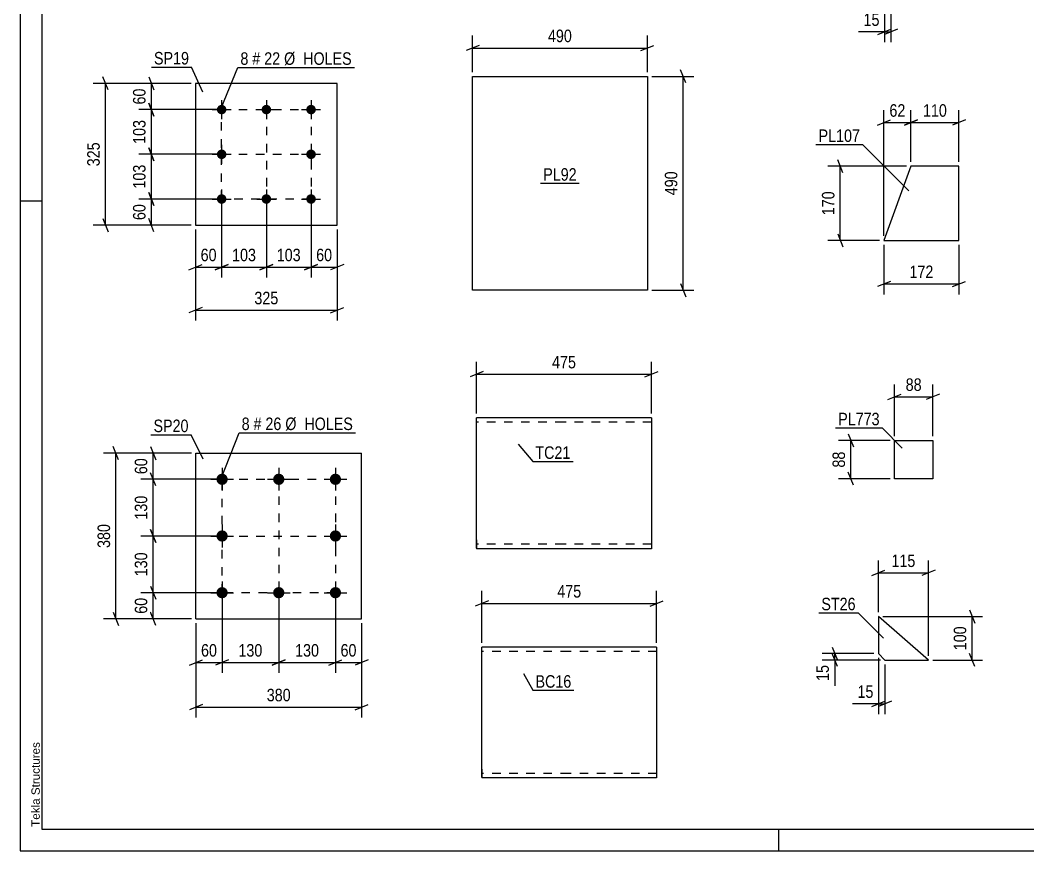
# Model space of a CAD drawing. Header units: millimetres. Extents: x 0 to 594, y 0 to 420.
# Drawn here: x 0 to 231.1, y 0 to 190.5 of the extents above; entities that cross this region are included whole.
import ezdxf

# ---------------------------------------------------------------- set-up
doc = ezdxf.new("R2010")
doc.units = ezdxf.units.MM
doc.linetypes.add('DXK_LINE_DOT2', pattern=[3.9198, 1.9599, -1.9599])
doc.styles.add('Arial', font='ARIAL.TTF', dxfattribs={"height": 0.2})
doc.styles.add('Arial Narrow', font='ARIALN.TTF', dxfattribs={"height": 0.2})

# ---------------------------------------------------------------- blocks, each defined once
blk = doc.blocks.new('Unknown-284936363-1134')
at = {"color": 5, "linetype": 'Continuous'}
for p, q in [((0, 420), (0, 0)), ((5, 415), (5, 5)), ((5, 149), (0, 149)), ((5, 5), (589, 5)), ((174, 0), (174, 5)), ((0, 0), (594, 0))]:
    blk.add_line(p, q, dxfattribs=at)
at = {"color": 174, "linetype": 'Continuous', "style": 'Arial'}
blk.add_text('Tekla Structures', height=1.9102, rotation=90, dxfattribs=at).set_placement((4.5, 5.5))
blk = doc.blocks.new('Part-284936363-8560 - 8559')
at = {"color": 2, "linetype": 'Continuous'}
for p, q in [((196.85, 53.73), (196.85, 45.23)), ((208.35, 43.73), (196.85, 53.73)), ((196.85, 45.23), (198.35, 43.73)), ((198.35, 43.73), (208.35, 43.73))]:
    blk.add_line(p, q, dxfattribs=at)
blk = doc.blocks.new('Part-284936363-8369 - 8368')
at = {"color": 2, "linetype": 'Continuous'}
for p, q in [((72.72, 175.96), (40.22, 175.96)), ((40.22, 175.96), (40.22, 143.46)), ((72.72, 143.46), (72.72, 175.96)), ((40.22, 143.46), (72.72, 143.46))]:
    blk.add_line(p, q, dxfattribs=at)
blk = doc.blocks.new('Bolt-284936363-8370 - 8368')
at = {"linetype": 'Continuous'}
for points in [[(46.22, 171.06, -1), (46.22, 168.86, -1)], [(56.47, 171.06, -1), (56.47, 168.86, -1)], [(66.72, 171.06, -1), (66.72, 168.86, -1)], [(46.22, 160.81, -1), (46.22, 158.61, -1)], [(66.72, 160.81, -1), (66.72, 158.61, -1)], [(46.22, 150.56, -1), (46.22, 148.36, -1)], [(56.47, 150.56, -1), (56.47, 148.36, -1)], [(66.72, 150.56, -1), (66.72, 148.36, -1)]]:
    blk.add_hatch(color=1, dxfattribs=at).paths.add_polyline_path(points)
at = {"color": 1, "linetype": 'Continuous'}
for p, q in [((46.22, 172.16), (46.22, 167.76)), ((56.47, 172.16), (56.47, 167.76)), ((66.72, 172.16), (66.72, 167.76)), ((44.02, 169.96), (48.42, 169.96)), ((54.27, 169.96), (58.67, 169.96)), ((64.52, 169.96), (68.92, 169.96)), ((46.22, 161.91), (46.22, 157.51)), ((66.72, 161.91), (66.72, 157.51)), ((44.02, 159.71), (48.42, 159.71)), ((64.52, 159.71), (68.92, 159.71)), ((46.22, 151.66), (46.22, 147.26)), ((56.47, 151.66), (56.47, 147.26)), ((66.72, 151.66), (66.72, 147.26)), ((44.02, 149.46), (48.42, 149.46)), ((54.27, 149.46), (58.67, 149.46)), ((64.52, 149.46), (68.92, 149.46))]:
    blk.add_line(p, q, dxfattribs=at)
blk = doc.blocks.new('Part-284936363-8379 - 8378')
at = {"color": 2, "linetype": 'Continuous'}
for p, q in [((40.32, 53.19), (40.32, 91.19)), ((40.32, 91.19), (78.32, 91.19)), ((78.32, 53.19), (78.32, 91.19)), ((40.32, 53.19), (78.32, 53.19))]:
    blk.add_line(p, q, dxfattribs=at)
blk = doc.blocks.new('Bolt-284936363-8380 - 8378')
at = {"linetype": 'Continuous'}
for points in [[(46.32, 86.49, -1), (46.32, 83.89, -1)], [(59.32, 86.49, -1), (59.32, 83.89, -1)], [(72.32, 86.49, -1), (72.32, 83.89, -1)], [(46.32, 73.49, -1), (46.32, 70.89, -1)], [(72.32, 73.49, -1), (72.32, 70.89, -1)], [(46.32, 60.49, -1), (46.32, 57.89, -1)], [(59.32, 60.49, -1), (59.32, 57.89, -1)], [(72.32, 60.49, -1), (72.32, 57.89, -1)]]:
    blk.add_hatch(color=1, dxfattribs=at).paths.add_polyline_path(points)
at = {"color": 1, "linetype": 'Continuous'}
for p, q in [((46.32, 87.79), (46.32, 82.59)), ((59.32, 87.79), (59.32, 82.59)), ((72.32, 87.79), (72.32, 82.59)), ((43.72, 85.19), (48.92, 85.19)), ((56.72, 85.19), (61.92, 85.19)), ((69.72, 85.19), (74.92, 85.19)), ((46.32, 74.79), (46.32, 69.59)), ((72.32, 74.79), (72.32, 69.59)), ((43.72, 72.19), (48.92, 72.19)), ((69.72, 72.19), (74.92, 72.19)), ((46.32, 61.79), (46.32, 56.59)), ((59.32, 61.79), (59.32, 56.59)), ((72.32, 61.79), (72.32, 56.59)), ((43.72, 59.19), (48.92, 59.19)), ((56.72, 59.19), (61.92, 59.19)), ((69.72, 59.19), (74.92, 59.19))]:
    blk.add_line(p, q, dxfattribs=at)
blk = doc.blocks.new('Part-284936363-8400 - 8399')
at = {"color": 2, "linetype": 'Continuous'}
for p, q in [((103.77, 128.56), (103.77, 177.56)), ((103.77, 177.56), (123.77, 177.56)), ((123.87, 177.56), (143.87, 177.56)), ((143.87, 177.56), (143.87, 128.56)), ((123.77, 128.56), (103.77, 128.56)), ((143.87, 128.56), (123.87, 128.56))]:
    blk.add_line(p, q, dxfattribs=at)
blk = doc.blocks.new('Part-284936363-8414 - 8413')
at = {"color": 2, "linetype": 'Continuous'}
for p, q in [((204.32, 156.98), (198.13, 139.98)), ((215.34, 156.98), (204.32, 156.98)), ((215.34, 139.98), (215.34, 156.98)), ((198.13, 139.98), (215.34, 139.98))]:
    blk.add_line(p, q, dxfattribs=at)
blk = doc.blocks.new('Part-284936363-8436 - 8435')
at = {"color": 2, "linetype": 'Continuous'}
for p, q in [((124.71, 99.28), (104.71, 99.28)), ((104.71, 71.28), (104.71, 99.28)), ((144.81, 99.28), (124.81, 99.28)), ((144.81, 99.28), (144.81, 69.28)), ((104.71, 71.28), (104.71, 69.28)), ((124.71, 69.28), (104.71, 69.28)), ((144.81, 69.28), (124.81, 69.28))]:
    blk.add_line(p, q, dxfattribs=at)
at = {"color": 7, "linetype": 'DXK_LINE_DOT2'}
for p, q in [((124.71, 98.28), (104.71, 98.28)), ((144.81, 98.28), (124.81, 98.28)), ((104.71, 69.43), (104.71, 71.28)), ((104.71, 70.28), (104.71, 70.35)), ((124.71, 70.28), (104.71, 70.28)), ((144.81, 70.28), (124.81, 70.28)), ((144.81, 70.28), (144.81, 70.35))]:
    blk.add_line(p, q, dxfattribs=at)
blk = doc.blocks.new('Part-284936363-8444 - 8443')
at = {"color": 2, "linetype": 'Continuous'}
for p, q in [((125.9, 46.73), (105.9, 46.73)), ((105.9, 18.73), (105.9, 46.73)), ((146, 46.73), (126, 46.73)), ((146, 46.73), (146, 16.73)), ((105.9, 18.73), (105.9, 16.73)), ((125.9, 16.73), (105.9, 16.73)), ((146, 16.73), (126, 16.73))]:
    blk.add_line(p, q, dxfattribs=at)
at = {"color": 7, "linetype": 'DXK_LINE_DOT2'}
for p, q in [((125.9, 45.73), (105.9, 45.73)), ((146, 45.73), (126, 45.73)), ((105.9, 16.88), (105.9, 18.73)), ((105.9, 17.73), (105.9, 17.81)), ((125.9, 17.73), (105.9, 17.73)), ((146, 17.73), (126, 17.73)), ((146, 17.73), (146, 17.81))]:
    blk.add_line(p, q, dxfattribs=at)
blk = doc.blocks.new('Part-284936363-8504 - 8503')
at = {"color": 2, "linetype": 'Continuous'}
for p, q in [((200.55, 85.31), (200.55, 94.11)), ((200.55, 94.11), (209.35, 94.11)), ((209.35, 94.11), (209.35, 85.31)), ((209.35, 85.31), (200.55, 85.31))]:
    blk.add_line(p, q, dxfattribs=at)
blk = doc.blocks.new('Line-284936363-11369 - 8368')
at = {"color": 1, "linetype": 'DXK_LINE_DOT2'}
blk.add_line((56.47, 169.96), (56.47, 149.46), dxfattribs=at)
blk = doc.blocks.new('Line-284936363-11383 - 8378')
at = {"color": 1, "linetype": 'DXK_LINE_DOT2'}
blk.add_line((59.32, 85.19), (59.32, 59.19), dxfattribs=at)
blk = doc.blocks.new('Line-284936363-11376 - 8368')
at = {"color": 1, "linetype": 'DXK_LINE_DOT2'}
blk.add_line((46.22, 159.71), (66.72, 159.71), dxfattribs=at)
blk = doc.blocks.new('Line-284936363-11390 - 8378')
at = {"color": 1, "linetype": 'DXK_LINE_DOT2'}
blk.add_line((46.32, 72.19), (72.32, 72.19), dxfattribs=at)
blk = doc.blocks.new('Rectangle-284936363-11397 - 8368')
at = {"color": 1, "linetype": 'DXK_LINE_DOT2'}
blk.add_lwpolyline([(46.22, 169.96), (66.72, 169.96), (66.72, 149.46), (46.22, 149.46), (46.22, 169.96)], close=True, dxfattribs=at)
blk = doc.blocks.new('Rectangle-284936363-11407 - 8378')
at = {"color": 1, "linetype": 'DXK_LINE_DOT2'}
blk.add_lwpolyline([(46.32, 85.19), (72.32, 85.19), (72.32, 59.19), (46.32, 59.19), (46.32, 85.19)], close=True, dxfattribs=at)
blk = doc.blocks.new('StraightDimension-284936363-9254 - 8559')
at = {"color": 7, "linetype": 'Continuous'}
for p, q in [((197.85, 53.73), (220.75, 53.73)), ((217.75, 55.23), (218.95, 52.23)), ((218.35, 43.73), (218.35, 53.73)), ((218.95, 42.23), (217.75, 45.23)), ((209.35, 43.73), (220.75, 43.73))]:
    blk.add_line(p, q, dxfattribs=at)
at = {"color": 0}
blk.add_wipeout([(217.6, 52.07), (213.4, 52.07), (213.4, 45.39), (217.6, 45.39)], dxfattribs=at)
at = {"color": 3, "style": 'Arial Narrow'}
blk.add_text('100', height=2.863, rotation=90.0002, dxfattribs=at).set_placement((217, 45.99))
blk = doc.blocks.new('StraightDimension-284936363-9246 - 8559')
at = {"color": 7, "linetype": 'Continuous'}
for p, q in [((196.85, 54.73), (196.85, 66.58)), ((208.35, 44.73), (208.35, 66.58)), ((195.35, 63.13), (198.35, 64.33)), ((196.85, 63.73), (208.35, 63.73)), ((209.85, 64.33), (206.85, 63.13))]:
    blk.add_line(p, q, dxfattribs=at)
at = {"color": 0}
blk.add_wipeout([(205.94, 64.48), (205.94, 68.68), (199.26, 68.68), (199.26, 64.48)], dxfattribs=at)
at = {"color": 3, "style": 'Arial Narrow'}
blk.add_text('115', height=2.863, dxfattribs=at).set_placement((199.86, 65.08))
blk = doc.blocks.new('StraightDimension-284936363-9250 - 8559')
at = {"color": 7, "linetype": 'Continuous'}
for p, q in [((186.25, 46.73), (187.45, 43.73)), ((195.85, 45.23), (184, 45.23)), ((187.45, 42.23), (186.25, 45.23)), ((186.85, 43.73), (186.85, 45.23)), ((197.35, 43.73), (184, 43.73))]:
    blk.add_line(p, q, dxfattribs=at)
at = {"color": 0}
blk.add_wipeout([(186.1, 43.21), (181.9, 43.21), (181.9, 38.35), (186.1, 38.35)], dxfattribs=at)
at = {"color": 7, "linetype": 'Continuous'}
blk.add_line((186.85, 43.73), (186.85, 37.82), dxfattribs=at)
blk.add_line((186.85, 43.73), (186.85, 37.82), dxfattribs=at)
at = {"color": 3, "style": 'Arial Narrow'}
blk.add_text('15', height=2.863, rotation=90.0002, dxfattribs=at).set_placement((185.5, 38.95))
blk = doc.blocks.new('StraightDimension-284936363-9242 - 8559')
at = {"color": 7, "linetype": 'Continuous'}
for p, q in [((196.85, 44.23), (196.85, 31.33)), ((198.35, 42.73), (198.35, 31.33)), ((195.35, 33.13), (198.35, 34.33)), ((199.85, 34.33), (196.85, 33.13)), ((196.85, 33.73), (198.35, 33.73))]:
    blk.add_line(p, q, dxfattribs=at)
at = {"color": 0}
blk.add_wipeout([(196.33, 34.48), (196.33, 38.68), (191.47, 38.68), (191.47, 34.48)], dxfattribs=at)
at = {"color": 7, "linetype": 'Continuous'}
blk.add_line((196.85, 33.73), (190.94, 33.73), dxfattribs=at)
blk.add_line((196.85, 33.73), (190.94, 33.73), dxfattribs=at)
at = {"color": 3, "style": 'Arial Narrow'}
blk.add_text('15', height=2.863, dxfattribs=at).set_placement((192.07, 35.08))
blk = doc.blocks.new('StraightDimension-284936363-8841 - 8368')
at = {"color": 7, "linetype": 'Continuous'}
for p, q in [((39.22, 175.96), (27.25, 175.96)), ((29.5, 177.46), (30.7, 174.46)), ((30.1, 169.96), (30.1, 175.96)), ((30.7, 168.46), (29.5, 171.46)), ((45.22, 169.96), (27.25, 169.96))]:
    blk.add_line(p, q, dxfattribs=at)
at = {"color": 0}
blk.add_wipeout([(29.35, 175.39), (25.15, 175.39), (25.15, 170.53), (29.35, 170.53)], dxfattribs=at)
at = {"color": 3, "style": 'Arial Narrow'}
blk.add_text('60', height=2.863, rotation=90.0002, dxfattribs=at).set_placement((28.75, 171.13))
blk = doc.blocks.new('StraightDimension-284936363-8844 - 8368')
at = {"color": 7, "linetype": 'Continuous'}
for p, q in [((29.5, 150.96), (30.7, 147.96)), ((45.22, 149.46), (27.25, 149.46)), ((30.1, 143.46), (30.1, 149.46)), ((39.22, 143.46), (27.25, 143.46)), ((30.7, 141.96), (29.5, 144.96))]:
    blk.add_line(p, q, dxfattribs=at)
at = {"color": 0}
blk.add_wipeout([(29.35, 148.89), (25.15, 148.89), (25.15, 144.03), (29.35, 144.03)], dxfattribs=at)
at = {"color": 3, "style": 'Arial Narrow'}
blk.add_text('60', height=2.863, rotation=90.0002, dxfattribs=at).set_placement((28.75, 144.63))
blk = doc.blocks.new('StraightDimension-284936363-8857 - 8368')
at = {"color": 7, "linetype": 'Continuous'}
for p, q in [((39.22, 175.96), (16.75, 175.96)), ((20.2, 174.46), (19, 177.46)), ((19.6, 143.46), (19.6, 175.96)), ((39.22, 143.46), (16.75, 143.46)), ((19, 144.96), (20.2, 141.96))]:
    blk.add_line(p, q, dxfattribs=at)
at = {"color": 0}
blk.add_wipeout([(18.85, 163.06), (14.65, 163.06), (14.65, 156.37), (18.85, 156.37)], dxfattribs=at)
at = {"color": 3, "style": 'Arial Narrow'}
blk.add_text('325', height=2.863, rotation=90.0002, dxfattribs=at).set_placement((18.25, 156.97))
blk = doc.blocks.new('StraightDimension-284936363-8861 - 8368')
at = {"color": 7, "linetype": 'Continuous'}
for p, q in [((66.72, 148.46), (66.72, 131.45)), ((72.72, 142.46), (72.72, 131.45)), ((65.22, 133.25), (68.22, 134.45)), ((74.22, 134.45), (71.22, 133.25)), ((66.72, 133.85), (72.72, 133.85))]:
    blk.add_line(p, q, dxfattribs=at)
at = {"color": 0}
blk.add_wipeout([(72.15, 134.6), (72.15, 138.8), (67.3, 138.8), (67.3, 134.6)], dxfattribs=at)
at = {"color": 3, "style": 'Arial Narrow'}
blk.add_text('60', height=2.863, dxfattribs=at).set_placement((67.9, 135.2))
blk = doc.blocks.new('StraightDimension-284936363-8864 - 8368')
at = {"color": 7, "linetype": 'Continuous'}
for p, q in [((46.22, 148.46), (46.22, 131.45)), ((40.22, 142.46), (40.22, 131.45)), ((38.72, 133.25), (41.72, 134.45)), ((47.72, 134.45), (44.72, 133.25)), ((40.22, 133.85), (46.22, 133.85))]:
    blk.add_line(p, q, dxfattribs=at)
at = {"color": 0}
blk.add_wipeout([(45.65, 134.6), (45.65, 138.8), (40.8, 138.8), (40.8, 134.6)], dxfattribs=at)
at = {"color": 3, "style": 'Arial Narrow'}
blk.add_text('60', height=2.863, dxfattribs=at).set_placement((41.4, 135.2))
blk = doc.blocks.new('StraightDimension-284936363-8877 - 8368')
at = {"color": 7, "linetype": 'Continuous'}
for p, q in [((40.22, 142.46), (40.22, 121.57)), ((72.72, 142.46), (72.72, 121.57)), ((41.72, 124.57), (38.72, 123.37)), ((40.22, 123.97), (72.72, 123.97)), ((71.22, 123.37), (74.22, 124.57))]:
    blk.add_line(p, q, dxfattribs=at)
at = {"color": 0}
blk.add_wipeout([(59.82, 124.72), (59.82, 128.92), (53.13, 128.92), (53.13, 124.72)], dxfattribs=at)
at = {"color": 3, "style": 'Arial Narrow'}
blk.add_text('325', height=2.863, dxfattribs=at).set_placement((53.73, 125.32))
blk = doc.blocks.new('StraightDimension-284936363-17160 - 8368')
at = {"color": 7, "linetype": 'Continuous'}
for p, q in [((45.22, 159.71), (27.25, 159.71)), ((29.5, 161.21), (30.7, 158.21)), ((30.1, 149.46), (30.1, 159.71)), ((30.7, 147.96), (29.5, 150.96)), ((45.22, 149.46), (27.25, 149.46))]:
    blk.add_line(p, q, dxfattribs=at)
at = {"color": 0}
blk.add_wipeout([(29.35, 157.93), (25.15, 157.93), (25.15, 151.25), (29.35, 151.25)], dxfattribs=at)
at = {"color": 3, "style": 'Arial Narrow'}
blk.add_text('103', height=2.863, rotation=90.0002, dxfattribs=at).set_placement((28.75, 151.85))
blk = doc.blocks.new('StraightDimension-284936363-17162 - 8368')
at = {"color": 7, "linetype": 'Continuous'}
for p, q in [((29.5, 171.46), (30.7, 168.46)), ((45.22, 169.96), (27.25, 169.96)), ((30.1, 159.71), (30.1, 169.96)), ((45.22, 159.71), (27.25, 159.71)), ((30.7, 158.21), (29.5, 161.21))]:
    blk.add_line(p, q, dxfattribs=at)
at = {"color": 0}
blk.add_wipeout([(29.35, 168.18), (25.15, 168.18), (25.15, 161.5), (29.35, 161.5)], dxfattribs=at)
at = {"color": 3, "style": 'Arial Narrow'}
blk.add_text('103', height=2.863, rotation=90.0002, dxfattribs=at).set_placement((28.75, 162.1))
blk = doc.blocks.new('StraightDimension-284936363-17182 - 8368')
at = {"color": 7, "linetype": 'Continuous'}
for p, q in [((46.22, 148.46), (46.22, 131.45)), ((56.47, 148.46), (56.47, 131.45)), ((44.72, 133.25), (47.72, 134.45)), ((57.97, 134.45), (54.97, 133.25)), ((46.22, 133.85), (56.47, 133.85))]:
    blk.add_line(p, q, dxfattribs=at)
at = {"color": 0}
blk.add_wipeout([(54.69, 134.6), (54.69, 138.8), (48.01, 138.8), (48.01, 134.6)], dxfattribs=at)
at = {"color": 3, "style": 'Arial Narrow'}
blk.add_text('103', height=2.863, dxfattribs=at).set_placement((48.61, 135.2))
blk = doc.blocks.new('StraightDimension-284936363-17184 - 8368')
at = {"color": 7, "linetype": 'Continuous'}
for p, q in [((56.47, 148.46), (56.47, 131.45)), ((66.72, 148.46), (66.72, 131.45)), ((54.97, 133.25), (57.97, 134.45)), ((68.22, 134.45), (65.22, 133.25)), ((56.47, 133.85), (66.72, 133.85))]:
    blk.add_line(p, q, dxfattribs=at)
at = {"color": 0}
blk.add_wipeout([(64.94, 134.6), (64.94, 138.8), (58.26, 138.8), (58.26, 134.6)], dxfattribs=at)
at = {"color": 3, "style": 'Arial Narrow'}
blk.add_text('103', height=2.863, dxfattribs=at).set_placement((58.86, 135.2))
blk = doc.blocks.new('StraightDimension-284936363-8917 - 8378')
at = {"color": 7, "linetype": 'Continuous'}
for p, q in [((40.32, 52.19), (40.32, 30.54)), ((78.32, 52.19), (78.32, 30.54)), ((41.82, 33.54), (38.82, 32.34)), ((40.32, 32.94), (78.32, 32.94)), ((76.82, 32.34), (79.82, 33.54))]:
    blk.add_line(p, q, dxfattribs=at)
at = {"color": 0}
blk.add_wipeout([(62.66, 33.69), (62.66, 37.89), (55.97, 37.89), (55.97, 33.69)], dxfattribs=at)
at = {"color": 3, "style": 'Arial Narrow'}
blk.add_text('380', height=2.863, dxfattribs=at).set_placement((56.57, 34.29))
blk = doc.blocks.new('StraightDimension-284936363-17226 - 8378')
at = {"color": 7, "linetype": 'Continuous'}
for p, q in [((46.32, 58.19), (46.32, 40.79)), ((59.32, 58.19), (59.32, 40.79)), ((47.82, 43.79), (44.82, 42.59)), ((46.32, 43.19), (59.32, 43.19)), ((57.82, 42.59), (60.82, 43.79))]:
    blk.add_line(p, q, dxfattribs=at)
at = {"color": 0}
blk.add_wipeout([(56.16, 43.94), (56.16, 48.14), (49.47, 48.14), (49.47, 43.94)], dxfattribs=at)
at = {"color": 3, "style": 'Arial Narrow'}
blk.add_text('130', height=2.863, dxfattribs=at).set_placement((50.07, 44.54))
blk = doc.blocks.new('StraightDimension-284936363-8881 - 8378')
at = {"color": 7, "linetype": 'Continuous'}
for p, q in [((29.9, 92.69), (31.1, 89.69)), ((39.32, 91.19), (27.65, 91.19)), ((30.5, 85.19), (30.5, 91.19)), ((31.1, 83.69), (29.9, 86.69)), ((45.32, 85.19), (27.65, 85.19))]:
    blk.add_line(p, q, dxfattribs=at)
at = {"color": 0}
blk.add_wipeout([(29.75, 90.62), (25.55, 90.62), (25.55, 85.76), (29.75, 85.76)], dxfattribs=at)
at = {"color": 3, "style": 'Arial Narrow'}
blk.add_text('60', height=2.863, rotation=90.0002, dxfattribs=at).set_placement((29.15, 86.36))
blk = doc.blocks.new('StraightDimension-284936363-8884 - 8378')
at = {"color": 7, "linetype": 'Continuous'}
for p, q in [((29.9, 60.69), (31.1, 57.69)), ((45.32, 59.19), (27.65, 59.19)), ((30.5, 53.19), (30.5, 59.19)), ((39.32, 53.19), (27.65, 53.19)), ((31.1, 51.69), (29.9, 54.69))]:
    blk.add_line(p, q, dxfattribs=at)
at = {"color": 0}
blk.add_wipeout([(29.75, 58.62), (25.55, 58.62), (25.55, 53.76), (29.75, 53.76)], dxfattribs=at)
at = {"color": 3, "style": 'Arial Narrow'}
blk.add_text('60', height=2.863, rotation=90.0002, dxfattribs=at).set_placement((29.15, 54.36))
blk = doc.blocks.new('StraightDimension-284936363-8897 - 8378')
at = {"color": 7, "linetype": 'Continuous'}
for p, q in [((22.57, 89.69), (21.37, 92.69)), ((39.32, 91.19), (19.12, 91.19)), ((21.97, 53.19), (21.97, 91.19)), ((39.32, 53.19), (19.12, 53.19)), ((21.37, 54.69), (22.57, 51.69))]:
    blk.add_line(p, q, dxfattribs=at)
at = {"color": 0}
blk.add_wipeout([(21.22, 75.53), (17.02, 75.53), (17.02, 68.85), (21.22, 68.85)], dxfattribs=at)
at = {"color": 3, "style": 'Arial Narrow'}
blk.add_text('380', height=2.863, rotation=90.0002, dxfattribs=at).set_placement((20.62, 69.45))
blk = doc.blocks.new('StraightDimension-284936363-8901 - 8378')
at = {"color": 7, "linetype": 'Continuous'}
for p, q in [((72.32, 58.19), (72.32, 40.79)), ((78.32, 52.19), (78.32, 40.79)), ((70.82, 42.59), (73.82, 43.79)), ((72.32, 43.19), (78.32, 43.19)), ((79.82, 43.79), (76.82, 42.59))]:
    blk.add_line(p, q, dxfattribs=at)
at = {"color": 0}
blk.add_wipeout([(77.74, 43.94), (77.74, 48.14), (72.89, 48.14), (72.89, 43.94)], dxfattribs=at)
at = {"color": 3, "style": 'Arial Narrow'}
blk.add_text('60', height=2.863, dxfattribs=at).set_placement((73.49, 44.54))
blk = doc.blocks.new('StraightDimension-284936363-8904 - 8378')
at = {"color": 7, "linetype": 'Continuous'}
for p, q in [((46.32, 58.19), (46.32, 40.79)), ((40.32, 52.19), (40.32, 40.79)), ((38.82, 42.59), (41.82, 43.79)), ((40.32, 43.19), (46.32, 43.19)), ((47.82, 43.79), (44.82, 42.59))]:
    blk.add_line(p, q, dxfattribs=at)
at = {"color": 0}
blk.add_wipeout([(45.74, 43.94), (45.74, 48.14), (40.89, 48.14), (40.89, 43.94)], dxfattribs=at)
at = {"color": 3, "style": 'Arial Narrow'}
blk.add_text('60', height=2.863, dxfattribs=at).set_placement((41.49, 44.54))
blk = doc.blocks.new('StraightDimension-284936363-17204 - 8378')
at = {"color": 7, "linetype": 'Continuous'}
for p, q in [((45.32, 72.19), (27.65, 72.19)), ((31.1, 70.69), (29.9, 73.69)), ((30.5, 59.19), (30.5, 72.19)), ((29.9, 60.69), (31.1, 57.69)), ((45.32, 59.19), (27.65, 59.19))]:
    blk.add_line(p, q, dxfattribs=at)
at = {"color": 0}
blk.add_wipeout([(29.75, 69.03), (25.55, 69.03), (25.55, 62.35), (29.75, 62.35)], dxfattribs=at)
at = {"color": 3, "style": 'Arial Narrow'}
blk.add_text('130', height=2.863, rotation=90.0002, dxfattribs=at).set_placement((29.15, 62.95))
blk = doc.blocks.new('StraightDimension-284936363-17206 - 8378')
at = {"color": 7, "linetype": 'Continuous'}
for p, q in [((31.1, 83.69), (29.9, 86.69)), ((45.32, 85.19), (27.65, 85.19)), ((30.5, 72.19), (30.5, 85.19)), ((45.32, 72.19), (27.65, 72.19)), ((29.9, 73.69), (31.1, 70.69))]:
    blk.add_line(p, q, dxfattribs=at)
at = {"color": 0}
blk.add_wipeout([(29.75, 82.03), (25.55, 82.03), (25.55, 75.35), (29.75, 75.35)], dxfattribs=at)
at = {"color": 3, "style": 'Arial Narrow'}
blk.add_text('130', height=2.863, rotation=90.0002, dxfattribs=at).set_placement((29.15, 75.95))
blk = doc.blocks.new('StraightDimension-284936363-17228 - 8378')
at = {"color": 7, "linetype": 'Continuous'}
for p, q in [((59.32, 58.19), (59.32, 40.79)), ((72.32, 58.19), (72.32, 40.79)), ((60.82, 43.79), (57.82, 42.59)), ((59.32, 43.19), (72.32, 43.19)), ((70.82, 42.59), (73.82, 43.79))]:
    blk.add_line(p, q, dxfattribs=at)
at = {"color": 0}
blk.add_wipeout([(69.16, 43.94), (69.16, 48.14), (62.47, 48.14), (62.47, 43.94)], dxfattribs=at)
at = {"color": 3, "style": 'Arial Narrow'}
blk.add_text('130', height=2.863, dxfattribs=at).set_placement((63.07, 44.54))
blk = doc.blocks.new('StraightDimension-284936363-8933 - 8399')
at = {"color": 7, "linetype": 'Continuous'}
for p, q in [((103.77, 178.56), (103.77, 186.93)), ((143.87, 178.56), (143.87, 186.93)), ((105.27, 184.68), (102.27, 183.48)), ((103.77, 184.08), (143.87, 184.08)), ((142.37, 183.48), (145.37, 184.68))]:
    blk.add_line(p, q, dxfattribs=at)
at = {"color": 0}
blk.add_wipeout([(127.16, 184.83), (127.16, 189.03), (120.47, 189.03), (120.47, 184.83)], dxfattribs=at)
at = {"color": 3, "style": 'Arial Narrow'}
blk.add_text('490', height=2.863, dxfattribs=at).set_placement((121.07, 185.43))
blk = doc.blocks.new('StraightDimension-284936363-8929 - 8399')
at = {"color": 7, "linetype": 'Continuous'}
for p, q in [((152.69, 176.06), (151.49, 179.06)), ((144.87, 177.56), (154.49, 177.56)), ((152.09, 128.56), (152.09, 177.56)), ((151.49, 130.06), (152.69, 127.06)), ((144.87, 128.56), (154.49, 128.56))]:
    blk.add_line(p, q, dxfattribs=at)
at = {"color": 0}
blk.add_wipeout([(151.34, 156.41), (147.14, 156.41), (147.14, 149.72), (151.34, 149.72)], dxfattribs=at)
at = {"color": 3, "style": 'Arial Narrow'}
blk.add_text('490', height=2.863, rotation=90.0002, dxfattribs=at).set_placement((150.74, 150.32))
blk = doc.blocks.new('StraightDimension-284936363-8972 - 8413')
at = {"color": 7, "linetype": 'Continuous'}
for p, q in [((204.32, 157.98), (204.32, 169.83)), ((215.34, 157.98), (215.34, 169.83)), ((202.82, 166.38), (205.82, 167.58)), ((204.32, 166.98), (215.34, 166.98)), ((216.84, 167.58), (213.84, 166.38))]:
    blk.add_line(p, q, dxfattribs=at)
at = {"color": 0}
blk.add_wipeout([(213.17, 167.73), (213.17, 171.93), (206.49, 171.93), (206.49, 167.73)], dxfattribs=at)
at = {"color": 3, "style": 'Arial Narrow'}
blk.add_text('110', height=2.863, dxfattribs=at).set_placement((207.09, 168.33))
blk = doc.blocks.new('StraightDimension-284936363-8968 - 8413')
at = {"color": 7, "linetype": 'Continuous'}
for p, q in [((188.73, 155.48), (187.53, 158.48)), ((203.32, 156.98), (185.28, 156.98)), ((188.13, 139.98), (188.13, 156.98)), ((187.53, 141.48), (188.73, 138.48)), ((197.13, 139.98), (185.28, 139.98))]:
    blk.add_line(p, q, dxfattribs=at)
at = {"color": 0}
blk.add_wipeout([(187.38, 151.82), (183.18, 151.82), (183.18, 145.14), (187.38, 145.14)], dxfattribs=at)
at = {"color": 3, "style": 'Arial Narrow'}
blk.add_text('170', height=2.863, rotation=90.0002, dxfattribs=at).set_placement((186.78, 145.74))
blk = doc.blocks.new('StraightDimension-284936363-8973 - 8413')
at = {"color": 7, "linetype": 'Continuous'}
for p, q in [((198.13, 140.98), (198.13, 169.83)), ((204.32, 157.98), (204.32, 169.83)), ((196.63, 166.38), (199.63, 167.58)), ((198.13, 166.98), (204.32, 166.98)), ((205.82, 167.58), (202.82, 166.38))]:
    blk.add_line(p, q, dxfattribs=at)
at = {"color": 0}
blk.add_wipeout([(203.65, 167.73), (203.65, 171.93), (198.79, 171.93), (198.79, 167.73)], dxfattribs=at)
at = {"color": 3, "style": 'Arial Narrow'}
blk.add_text('62', height=2.863, dxfattribs=at).set_placement((199.39, 168.33))
blk = doc.blocks.new('StraightDimension-284936363-8978 - 8413')
at = {"color": 7, "linetype": 'Continuous'}
for p, q in [((198.13, 138.98), (198.13, 127.58)), ((215.34, 138.98), (215.34, 127.58)), ((199.63, 130.58), (196.63, 129.38)), ((198.13, 129.98), (215.34, 129.98)), ((213.84, 129.38), (216.84, 130.58))]:
    blk.add_line(p, q, dxfattribs=at)
at = {"color": 0}
blk.add_wipeout([(210.08, 130.73), (210.08, 134.93), (203.39, 134.93), (203.39, 130.73)], dxfattribs=at)
at = {"color": 3, "style": 'Arial Narrow'}
blk.add_text('172', height=2.863, dxfattribs=at).set_placement((203.99, 131.33))
blk = doc.blocks.new('StraightDimension-284936363-9008 - 8435')
at = {"color": 7, "linetype": 'Continuous'}
for p, q in [((104.71, 100.28), (104.71, 112.13)), ((144.81, 100.28), (144.81, 112.13)), ((106.21, 109.88), (103.21, 108.68)), ((104.71, 109.28), (144.81, 109.28)), ((143.31, 108.68), (146.31, 109.88))]:
    blk.add_line(p, q, dxfattribs=at)
at = {"color": 0}
blk.add_wipeout([(128.1, 110.03), (128.1, 114.23), (121.41, 114.23), (121.41, 110.03)], dxfattribs=at)
at = {"color": 3, "style": 'Arial Narrow'}
blk.add_text('475', height=2.863, dxfattribs=at).set_placement((122.01, 110.63))
blk = doc.blocks.new('StraightDimension-284936363-9012 - 8443')
at = {"color": 7, "linetype": 'Continuous'}
for p, q in [((105.9, 47.73), (105.9, 59.58)), ((146, 47.73), (146, 59.58)), ((107.4, 57.33), (104.4, 56.13)), ((105.9, 56.73), (146, 56.73)), ((144.5, 56.13), (147.5, 57.33))]:
    blk.add_line(p, q, dxfattribs=at)
at = {"color": 0}
blk.add_wipeout([(129.3, 57.48), (129.3, 61.68), (122.61, 61.68), (122.61, 57.48)], dxfattribs=at)
at = {"color": 3, "style": 'Arial Narrow'}
blk.add_text('475', height=2.863, dxfattribs=at).set_placement((123.21, 58.08))
blk = doc.blocks.new('StraightDimension-284936363-9092 - 8467')
at = {"color": 7, "linetype": 'Continuous'}
for p, q in [((198.24, 198.31), (198.24, 185.41)), ((199.74, 196.81), (199.74, 185.41)), ((196.74, 187.21), (199.74, 188.41)), ((201.24, 188.41), (198.24, 187.21)), ((198.24, 187.81), (199.74, 187.81))]:
    blk.add_line(p, q, dxfattribs=at)
at = {"color": 0}
blk.add_wipeout([(197.72, 188.56), (197.72, 192.76), (192.86, 192.76), (192.86, 188.56)], dxfattribs=at)
at = {"color": 7, "linetype": 'Continuous'}
blk.add_line((198.24, 187.81), (192.33, 187.81), dxfattribs=at)
blk.add_line((198.24, 187.81), (192.33, 187.81), dxfattribs=at)
at = {"color": 3, "style": 'Arial Narrow'}
blk.add_text('15', height=2.863, dxfattribs=at).set_placement((193.46, 189.16))
blk = doc.blocks.new('StraightDimension-284936363-9186 - 8503')
at = {"color": 7, "linetype": 'Continuous'}
for p, q in [((189.95, 95.61), (191.15, 92.61)), ((199.55, 94.11), (187.7, 94.11)), ((190.55, 85.31), (190.55, 94.11)), ((191.15, 83.81), (189.95, 86.81)), ((199.55, 85.31), (187.7, 85.31))]:
    blk.add_line(p, q, dxfattribs=at)
at = {"color": 0}
blk.add_wipeout([(189.8, 92.14), (185.6, 92.14), (185.6, 87.28), (189.8, 87.28)], dxfattribs=at)
at = {"color": 3, "style": 'Arial Narrow'}
blk.add_text('88', height=2.863, rotation=90.0002, dxfattribs=at).set_placement((189.2, 87.88))
blk = doc.blocks.new('StraightDimension-284936363-9190 - 8503')
at = {"color": 7, "linetype": 'Continuous'}
for p, q in [((200.55, 95.11), (200.55, 106.96)), ((209.35, 95.11), (209.35, 106.96)), ((199.05, 103.51), (202.05, 104.71)), ((200.55, 104.11), (209.35, 104.11)), ((210.85, 104.71), (207.85, 103.51))]:
    blk.add_line(p, q, dxfattribs=at)
at = {"color": 0}
blk.add_wipeout([(207.38, 104.86), (207.38, 109.06), (202.52, 109.06), (202.52, 104.86)], dxfattribs=at)
at = {"color": 3, "style": 'Arial Narrow'}
blk.add_text('88', height=2.863, dxfattribs=at).set_placement((203.12, 105.46))
blk = doc.blocks.new('Mark-284936363-9398 - 8559')
at = {"color": 0}
blk.add_wipeout([(191.63, 55.16), (191.63, 58.16), (183.78, 58.16), (183.78, 55.16)], dxfattribs=at)
blk.add_wipeout([(191.63, 55.16), (191.63, 58.16), (183.78, 58.16), (183.78, 55.16)], dxfattribs=at)
at = {"color": 30, "linetype": 'Continuous'}
for p in [(183.18, 54.56), (198.05, 48.74)]:
    blk.add_line(p, (192.23, 54.56), dxfattribs=at)
at = {"color": 3, "style": 'Arial Narrow'}
blk.add_text('ST26', height=2.863, dxfattribs=at).set_placement((183.78, 55.16))
blk = doc.blocks.new('Mark-284936363-9313 - 8368')
at = {"color": 0}
blk.add_wipeout([(38.74, 180.31), (38.74, 183.31), (30.7, 183.31), (30.7, 180.31)], dxfattribs=at)
blk.add_wipeout([(38.74, 180.31), (38.74, 183.31), (30.7, 183.31), (30.7, 180.31)], dxfattribs=at)
at = {"color": 30, "linetype": 'Continuous'}
for p in [(30.1, 179.71), (41.92, 173.96)]:
    blk.add_line(p, (39.34, 179.71), dxfattribs=at)
at = {"color": 3, "style": 'Arial Narrow'}
blk.add_text('SP19', height=2.863, dxfattribs=at).set_placement((30.7, 180.31))
blk = doc.blocks.new('Mark-284936363-9316 - 8368')
at = {"color": 0}
blk.add_wipeout([(52.35, 180.23), (52.35, 183.23), (50.53, 183.23), (50.53, 180.23)], dxfattribs=at)
blk.add_wipeout([(52.35, 180.23), (52.35, 183.23), (50.53, 183.23), (50.53, 180.23)], dxfattribs=at)
at = {"color": 7, "linetype": 'Continuous'}
blk.add_line((46.11, 170.28), (49.93, 179.63), dxfattribs=at)
at = {"color": 0}
blk.add_wipeout([(55.08, 180.23), (55.08, 183.23), (53.25, 183.23), (53.25, 180.23)], dxfattribs=at)
blk.add_wipeout([(55.08, 180.23), (55.08, 183.23), (53.25, 183.23), (53.25, 180.23)], dxfattribs=at)
at = {"color": 3, "style": 'Arial Narrow'}
blk.add_text('8', height=2.86, dxfattribs=at).set_placement((50.53, 180.23))
at = {"color": 0}
blk.add_wipeout([(59.64, 180.23), (59.64, 183.23), (55.98, 183.23), (55.98, 180.23)], dxfattribs=at)
blk.add_wipeout([(59.64, 180.23), (59.64, 183.23), (55.98, 183.23), (55.98, 180.23)], dxfattribs=at)
at = {"color": 3, "style": 'Arial Narrow'}
blk.add_text('#', height=2.86, dxfattribs=at).set_placement((53.25, 180.23))
at = {"color": 0}
blk.add_wipeout([(76.07, 180.23), (76.07, 183.23), (60.54, 183.23), (60.54, 180.23)], dxfattribs=at)
blk.add_wipeout([(76.07, 180.23), (76.07, 183.23), (60.54, 183.23), (60.54, 180.23)], dxfattribs=at)
at = {"color": 7, "linetype": 'Continuous'}
blk.add_line((49.93, 179.63), (76.67, 179.63), dxfattribs=at)
at = {"color": 3, "style": 'Arial Narrow'}
for s, p in [('22', (55.98, 180.23)), ('Ø  HOLES', (60.54, 180.23))]:
    blk.add_text(s, height=2.863, dxfattribs=at).set_placement(p)
blk = doc.blocks.new('Mark-284936363-9320 - 8378')
at = {"color": 0}
blk.add_wipeout([(52.63, 96.48), (52.63, 99.48), (50.81, 99.48), (50.81, 96.48)], dxfattribs=at)
blk.add_wipeout([(52.63, 96.48), (52.63, 99.48), (50.81, 99.48), (50.81, 96.48)], dxfattribs=at)
at = {"color": 7, "linetype": 'Continuous'}
blk.add_line((46.09, 85.36), (50.21, 95.88), dxfattribs=at)
at = {"color": 0}
blk.add_wipeout([(55.36, 96.48), (55.36, 99.48), (53.53, 99.48), (53.53, 96.48)], dxfattribs=at)
blk.add_wipeout([(55.36, 96.48), (55.36, 99.48), (53.53, 99.48), (53.53, 96.48)], dxfattribs=at)
at = {"color": 3, "style": 'Arial Narrow'}
blk.add_text('8', height=2.86, dxfattribs=at).set_placement((50.81, 96.48))
at = {"color": 0}
blk.add_wipeout([(59.92, 96.48), (59.92, 99.48), (56.26, 99.48), (56.26, 96.48)], dxfattribs=at)
blk.add_wipeout([(59.92, 96.48), (59.92, 99.48), (56.26, 99.48), (56.26, 96.48)], dxfattribs=at)
at = {"color": 3, "style": 'Arial Narrow'}
blk.add_text('#', height=2.86, dxfattribs=at).set_placement((53.53, 96.48))
at = {"color": 0}
blk.add_wipeout([(76.35, 96.48), (76.35, 99.48), (60.82, 99.48), (60.82, 96.48)], dxfattribs=at)
blk.add_wipeout([(76.35, 96.48), (76.35, 99.48), (60.82, 99.48), (60.82, 96.48)], dxfattribs=at)
at = {"color": 7, "linetype": 'Continuous'}
blk.add_line((50.21, 95.88), (76.95, 95.88), dxfattribs=at)
at = {"color": 3, "style": 'Arial Narrow'}
for s, p in [('Ø  HOLES', (60.82, 96.48)), ('26', (56.26, 96.48))]:
    blk.add_text(s, height=2.863, dxfattribs=at).set_placement(p)
blk = doc.blocks.new('Mark-284936363-9317 - 8378')
at = {"color": 0}
blk.add_wipeout([(38.63, 96.01), (38.63, 99.01), (30.59, 99.01), (30.59, 96.01)], dxfattribs=at)
blk.add_wipeout([(38.63, 96.01), (38.63, 99.01), (30.59, 99.01), (30.59, 96.01)], dxfattribs=at)
at = {"color": 30, "linetype": 'Continuous'}
for p in [(29.99, 95.41), (41.98, 89.79)]:
    blk.add_line(p, (39.23, 95.41), dxfattribs=at)
at = {"color": 3, "style": 'Arial Narrow'}
blk.add_text('SP20', height=2.863, dxfattribs=at).set_placement((30.59, 96.01))
blk = doc.blocks.new('Mark-284936363-9327 - 8399')
at = {"color": 0}
blk.add_wipeout([(127.65, 153.66), (127.65, 156.66), (119.98, 156.66), (119.98, 153.66)], dxfattribs=at)
blk.add_wipeout([(127.65, 153.66), (127.65, 156.66), (119.98, 156.66), (119.98, 153.66)], dxfattribs=at)
at = {"color": 30, "linetype": 'Continuous'}
blk.add_line((119.38, 153.06), (128.25, 153.06), dxfattribs=at)
at = {"color": 3, "style": 'Arial Narrow'}
blk.add_text('PL92', height=2.863, dxfattribs=at).set_placement((119.98, 153.66))
blk = doc.blocks.new('Mark-284936363-9333 - 8413')
at = {"color": 0}
blk.add_wipeout([(192.65, 162.54), (192.65, 165.54), (183.14, 165.54), (183.14, 162.54)], dxfattribs=at)
blk.add_wipeout([(192.65, 162.54), (192.65, 165.54), (183.14, 165.54), (183.14, 162.54)], dxfattribs=at)
at = {"color": 30, "linetype": 'Continuous'}
for p in [(182.54, 161.94), (203.85, 151.33)]:
    blk.add_line(p, (193.25, 161.94), dxfattribs=at)
at = {"color": 3, "style": 'Arial Narrow'}
blk.add_text('PL107', height=2.863, dxfattribs=at).set_placement((183.14, 162.54))
blk = doc.blocks.new('Mark-284936363-9342 - 8435')
at = {"color": 0}
blk.add_wipeout([(126.22, 89.88), (126.22, 92.88), (118.18, 92.88), (118.18, 89.88)], dxfattribs=at)
blk.add_wipeout([(126.22, 89.88), (126.22, 92.88), (118.18, 92.88), (118.18, 89.88)], dxfattribs=at)
at = {"color": 30, "linetype": 'Continuous'}
for p, q in [((114.24, 93.25), (117.58, 89.28)), ((117.58, 89.28), (126.82, 89.28))]:
    blk.add_line(p, q, dxfattribs=at)
at = {"color": 3, "style": 'Arial Narrow'}
blk.add_text('TC21', height=2.863, dxfattribs=at).set_placement((118.18, 89.88))
blk = doc.blocks.new('Mark-284936363-9348 - 8443')
at = {"color": 0}
blk.add_wipeout([(126.43, 37.41), (126.43, 40.41), (118.21, 40.41), (118.21, 37.41)], dxfattribs=at)
blk.add_wipeout([(126.43, 37.41), (126.43, 40.41), (118.21, 40.41), (118.21, 37.41)], dxfattribs=at)
at = {"color": 30, "linetype": 'Continuous'}
for p, q in [((115.43, 40.7), (117.61, 36.81)), ((117.61, 36.81), (127.03, 36.81))]:
    blk.add_line(p, q, dxfattribs=at)
at = {"color": 3, "style": 'Arial Narrow'}
blk.add_text('BC16', height=2.863, dxfattribs=at).set_placement((118.21, 37.41))
blk = doc.blocks.new('Mark-284936363-9371 - 8503')
at = {"color": 0}
blk.add_wipeout([(197.15, 97.58), (197.15, 100.58), (187.64, 100.58), (187.64, 97.58)], dxfattribs=at)
blk.add_wipeout([(197.15, 97.58), (197.15, 100.58), (187.64, 100.58), (187.64, 97.58)], dxfattribs=at)
at = {"color": 30, "linetype": 'Continuous'}
for p in [(187.04, 96.98), (202.34, 92.32)]:
    blk.add_line(p, (197.75, 96.98), dxfattribs=at)
at = {"color": 3, "style": 'Arial Narrow'}
blk.add_text('PL773', height=2.863, dxfattribs=at).set_placement((187.64, 97.58))

msp = doc.modelspace()

# ---------------------------------------------------------------- block references
for name in ['Unknown-284936363-1134', 'Part-284936363-8369 - 8368', 'Part-284936363-8400 - 8399', 'Bolt-284936363-8370 - 8368', 'Rectangle-284936363-11397 - 8368', 'Line-284936363-11369 - 8368', 'Line-284936363-11376 - 8368', 'Part-284936363-8414 - 8413', 'Part-284936363-8436 - 8435', 'Part-284936363-8504 - 8503', 'Part-284936363-8379 - 8378', 'Bolt-284936363-8380 - 8378', 'Rectangle-284936363-11407 - 8378', 'Line-284936363-11383 - 8378', 'Line-284936363-11390 - 8378', 'Part-284936363-8560 - 8559', 'Part-284936363-8444 - 8443']:
    msp.add_blockref(name, (0, 0))

# ---------------------------------------------------------------- next in the draw order: block references
for name in ['StraightDimension-284936363-9092 - 8467', 'StraightDimension-284936363-8933 - 8399', 'StraightDimension-284936363-8841 - 8368', 'StraightDimension-284936363-8972 - 8413', 'Mark-284936363-9327 - 8399', 'StraightDimension-284936363-8844 - 8368', 'StraightDimension-284936363-8861 - 8368', 'StraightDimension-284936363-9008 - 8435', 'StraightDimension-284936363-9186 - 8503', 'StraightDimension-284936363-8881 - 8378', 'Mark-284936363-9342 - 8435', 'StraightDimension-284936363-9012 - 8443', 'StraightDimension-284936363-9254 - 8559', 'StraightDimension-284936363-8917 - 8378', 'Mark-284936363-9348 - 8443']:
    msp.add_blockref(name, (0, 0))

# ---------------------------------------------------------------- next in the draw order: block references
for name in ['StraightDimension-284936363-8929 - 8399', 'StraightDimension-284936363-8857 - 8368', 'StraightDimension-284936363-8968 - 8413', 'StraightDimension-284936363-9190 - 8503', 'StraightDimension-284936363-9246 - 8559', 'StraightDimension-284936363-17226 - 8378', 'StraightDimension-284936363-8901 - 8378']:
    msp.add_blockref(name, (0, 0))

# ---------------------------------------------------------------- next in the draw order: block references
for name in ['Mark-284936363-9313 - 8368', 'StraightDimension-284936363-8973 - 8413', 'StraightDimension-284936363-8864 - 8368', 'StraightDimension-284936363-8978 - 8413', 'Mark-284936363-9371 - 8503', 'StraightDimension-284936363-8884 - 8378', 'StraightDimension-284936363-17228 - 8378', 'Mark-284936363-9398 - 8559', 'StraightDimension-284936363-9250 - 8559']:
    msp.add_blockref(name, (0, 0))

# ---------------------------------------------------------------- next in the draw order: block references
for name in ['Mark-284936363-9333 - 8413', 'StraightDimension-284936363-17160 - 8368', 'StraightDimension-284936363-8877 - 8368', 'StraightDimension-284936363-8897 - 8378', 'StraightDimension-284936363-9242 - 8559']:
    msp.add_blockref(name, (0, 0))

# ---------------------------------------------------------------- next in the draw order: block references
for name in ['StraightDimension-284936363-17162 - 8368', 'StraightDimension-284936363-17182 - 8368', 'Mark-284936363-9317 - 8378', 'StraightDimension-284936363-8904 - 8378']:
    msp.add_blockref(name, (0, 0))

# ---------------------------------------------------------------- next in the draw order: block references
for name in ['Mark-284936363-9316 - 8368', 'StraightDimension-284936363-17184 - 8368', 'StraightDimension-284936363-17204 - 8378']:
    msp.add_blockref(name, (0, 0))

# ---------------------------------------------------------------- next in the draw order: block references
msp.add_blockref('StraightDimension-284936363-17206 - 8378', (0, 0))

# ---------------------------------------------------------------- next in the draw order: block references
msp.add_blockref('Mark-284936363-9320 - 8378', (0, 0))

doc.saveas('drawing.dxf')
